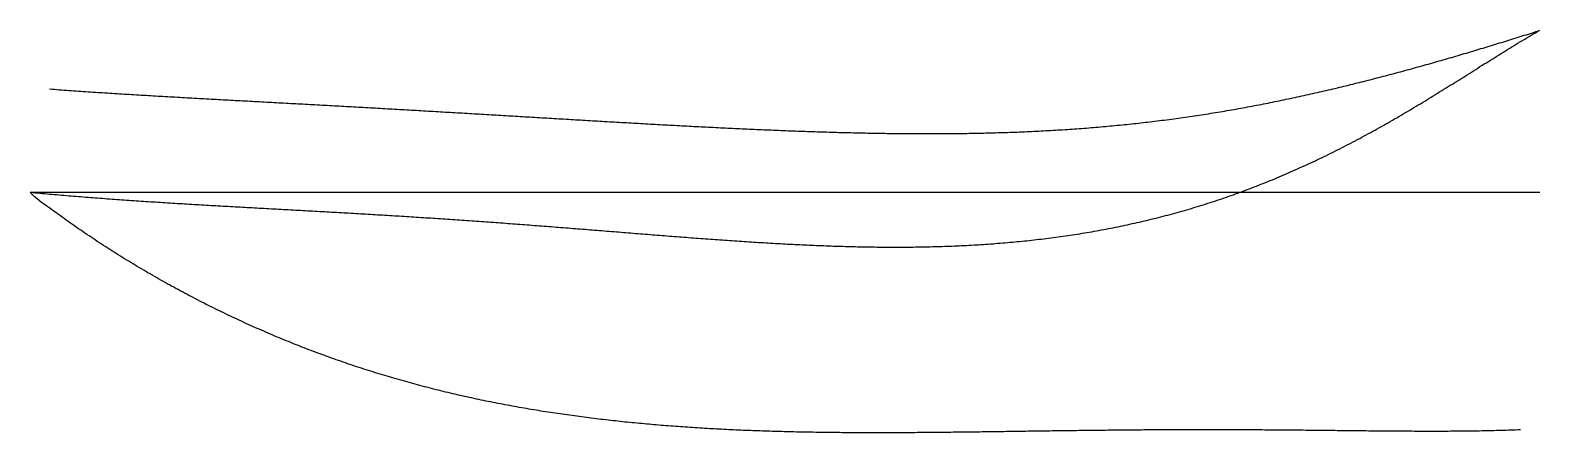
# Model space of a CAD drawing. Header units: millimetres. Extents: x 0 to 931, y -148 to 100.
import ezdxf

# ---------------------------------------------------------------- set-up
doc = ezdxf.new("R2010")
doc.units = ezdxf.units.MM

msp = doc.modelspace()

# ---------------------------------------------------------------- linework, layer by layer
for points in [[(0, 0.193869), (11.87663, -0.886329), (23.75863, -1.902811), (35.6455, -2.858534), (47.53657, -3.758878), (59.43138, -4.607487), (71.32924, -5.411597), (83.22977, -6.175116), (95.13237, -6.905774), (107.0367, -7.608037), (118.9423, -8.289216), (130.8488, -8.95435), (142.7559, -9.609763), (154.6632, -10.26088), (166.5704, -10.91273), (178.4774, -11.5708), (190.3837, -12.23873), (202.2892, -12.92161), (214.1937, -13.62173), (226.0968, -14.34333), (237.9986, -15.08747), (249.8987, -15.85703), (261.7972, -16.65199), (273.6939, -17.47349), (285.5888, -18.32056), (297.482, -19.19227), (309.3735, -20.08682), (321.2635, -21.001), (333.1523, -21.93228), (345.0402, -22.87512), (356.9274, -23.82622), (368.8146, -24.77787), (380.7021, -25.72596), (392.5906, -26.66082), (404.4804, -27.57746), (416.3725, -28.4646), (428.2671, -29.3163), (440.1649, -30.12004), (452.0664, -30.86886), (463.9719, -31.55189), (475.8817, -32.15625), (487.796, -32.67305), (499.7147, -33.08854), (511.6375, -33.39358), (523.5638, -33.57386), (535.4927, -33.62016), (547.4232, -33.51793), (559.3537, -33.25807), (571.2822, -32.8261), (583.2065, -32.21332), (595.1239, -31.40562), (607.0314, -30.39496), (618.9251, -29.16793), (630.8015, -27.71762), (642.6557, -26.03167), (654.4836, -24.10454), (666.2795, -21.92538), (678.0387, -19.4904), (689.7549, -16.79077), (701.423, -13.82476), (713.0366, -10.58608), (724.5907, -7.075433), (736.0787, -3.289594), (747.4963, 0.768021), (758.8377, 5.097017), (770.0994, 9.690878), (781.2771, 14.54518), (792.369, 19.65001), (803.3726, 24.99673), (814.2886, 30.57101), (825.1175, 36.36), (835.8636, 42.34334), (846.5306, 48.50392), (857.129, 54.81297), (867.6659, 61.24855), (878.1603, 67.77016), (888.6246, 74.3492), (899.0888, 80.92763), (909.5901, 87.44322), (920.1276, 93.8742), (930.7453, 100.1367)], [(11.91412, 63.89765, -146.3171), (23.80489, 63.0257, -146.7229), (35.7007, 62.20463, -146.996), (47.60012, 61.42723, -147.1597), (59.50193, 60.68355, -147.2355), (71.40559, 59.97033, -147.2414), (83.3103, 59.27689, -147.1953), (95.21601, 58.60404, -147.1103), (107.1221, 57.94009, -147.0017), (119.0288, 57.28929, -146.8778), (130.9355, 56.6393, -146.7519), (142.8426, 55.99685, -146.6281), (154.7496, 55.34956, -146.5175), (166.6568, 54.70558, -146.4212), (178.5636, 54.05316, -146.348), (190.4706, 53.40096, -146.2963), (202.3771, 52.73848, -146.2729), (214.2836, 52.07413, -146.2744), (226.1896, 51.39909, -146.3053), (238.0955, 50.7211, -146.3609), (250.0008, 50.03327, -146.4437), (261.906, 49.34244, -146.5479), (273.8107, 48.64363, -146.6741), (285.7152, 47.94294, -146.8162), (297.6195, 47.23699, -146.9725), (309.5238, 46.53151, -147.1369), (321.4279, 45.82419, -147.3061), (333.3323, 45.12097, -147.4735), (345.2369, 44.41993, -147.6351), (357.142, 43.72792, -147.7834), (369.0476, 43.04259, -147.914), (380.954, 42.37254, -148.0188), (392.8611, 41.71413, -148.0933), (404.7694, 41.0785, -148.1283), (416.6784, 40.45994, -148.12), (428.5887, 39.87286, -148.058), (440.4997, 39.3088, -147.9393), (452.4119, 38.78612, -147.7519), (464.3243, 38.29297, -147.4947), (476.2373, 37.85191, -147.1522), (488.1499, 37.44794, -146.7279), (500.0618, 37.10828, -146.2025), (511.9722, 36.8136, -145.5824), (523.8798, 36.59664, -144.8454), (535.7841, 36.43328, -144.0009), (547.6826, 36.36214, -143.0236), (559.575, 36.35388, -141.9263), (571.4574, 36.45326, -140.6807), (583.3301, 36.62528, -139.3028), (595.187, 36.92088, -137.7612), (607.0295, 37.299, -136.0758), (618.8487, 37.8164, -134.2126), (630.6477, 38.42568, -132.1937), (642.4143, 39.18843, -129.9842), (654.1537, 40.05126, -127.6091), (665.8504, 41.07856, -125.0321), (677.5122, 42.21202, -122.2811), (689.1204, 43.51607, -119.3197), (700.6855, 44.92944, -116.1775), (712.1868, 46.51328, -112.8198), (723.6372, 48.20629, -109.2762), (735.0149, 50.06305, -105.5154), (746.3347, 52.0256, -101.5651), (757.5755, 54.13936, -97.39855), (768.7523, 56.35285, -93.03987), (779.8533, 58.68509, -88.47574), (790.8862, 61.10799, -83.71771), (801.8416, 63.63382, -78.75573), (812.7254, 66.24154, -73.59712), (823.5317, 68.93531, -68.23536), (834.2634, 71.702, -62.67322), (844.9187, 74.53758, -56.90706), (855.4968, 77.43741, -50.93521), (866, 80.38917, -44.75603), (876.4237, 83.39711, -38.36381), (886.7742, 86.44037, -31.75814), (897.0427, 89.53263, -24.92984), (907.2401, 92.64337, -17.87895), (917.3523, 95.79577, -10.59191), (927.3994, 98.95532, -3.078719), (930.7453, 100.1367)], [(930.745269, 0, 0.193869), (918.868639, 0, -0.886329), (906.986639, 0, -1.902811), (895.099769, 0, -2.858534), (883.208699, 0, -3.758878), (871.313889, 0, -4.607487), (859.416029, 0, -5.411597), (847.515499, 0, -6.175116), (835.612899, 0, -6.905774), (823.708569, 0, -7.608037), (811.802969, 0, -8.289216), (799.896469, 0, -8.95435), (787.989369, 0, -9.609763), (776.082069, 0, -10.26088), (764.174869, 0, -10.91273), (752.267869, 0, -11.5708), (740.361569, 0, -12.23873), (728.456069, 0, -12.92161), (716.551569, 0, -13.62173), (704.648469, 0, -14.34333), (692.746669, 0, -15.08747), (680.846569, 0, -15.85703), (668.948069, 0, -16.65199), (657.051369, 0, -17.47349), (645.156469, 0, -18.32056), (633.263269, 0, -19.19227), (621.371769, 0, -20.08682), (609.481769, 0, -21.001), (597.592969, 0, -21.93228), (585.705069, 0, -22.87512), (573.817869, 0, -23.82622), (561.930669, 0, -24.77787), (550.043169, 0, -25.72596), (538.154669, 0, -26.66082), (526.264869, 0, -27.57746), (514.372769, 0, -28.4646), (502.478169, 0, -29.3163), (490.580369, 0, -30.12004), (478.678869, 0, -30.86886), (466.773369, 0, -31.55189), (454.863569, 0, -32.15625), (442.949269, 0, -32.67305), (431.030569, 0, -33.08854), (419.107769, 0, -33.39358), (407.181469, 0, -33.57386), (395.252569, 0, -33.62016), (383.322069, 0, -33.51793), (371.391569, 0, -33.25807), (359.463069, 0, -32.8261), (347.538769, 0, -32.21332), (335.621369, 0, -31.40562), (323.713869, 0, -30.39496), (311.820169, 0, -29.16793), (299.943769, 0, -27.71762), (288.089569, 0, -26.03167), (276.261669, 0, -24.10454), (264.465769, 0, -21.92538), (252.706569, 0, -19.4904), (240.990369, 0, -16.79077), (229.322269, 0, -13.82476), (217.708669, 0, -10.58608), (206.154569, 0, -7.075433), (194.666569, 0, -3.289594), (183.248969, 0, 0.768021), (171.907569, 0, 5.097017), (160.645869, 0, 9.690878), (149.468169, 0, 14.54518), (138.376269, 0, 19.65001), (127.372669, 0, 24.99673), (116.456669, 0, 30.57101), (105.627769, 0, 36.36), (94.881669, 0, 42.34334), (84.214669, 0, 48.50392), (73.616269, 0, 54.81297), (63.079369, 0, 61.24855), (52.584969, 0, 67.77016), (42.120669, 0, 74.3492), (31.656469, 0, 80.92763), (21.155169, 0, 87.44322), (10.617669, 0, 93.8742), (-0.000031, 0, 100.1367)], [(918.831149, -146.3171, 63.89765), (906.940379, -146.7229, 63.0257), (895.044569, -146.996, 62.20463), (883.145149, -147.1597, 61.42723), (871.243339, -147.2355, 60.68355), (859.339679, -147.2414, 59.97033), (847.434969, -147.1953, 59.27689), (835.529259, -147.1103, 58.60404), (823.623169, -147.0017, 57.94009), (811.716469, -146.8778, 57.28929), (799.809769, -146.7519, 56.6393), (787.902669, -146.6281, 55.99685), (775.995669, -146.5175, 55.34956), (764.088469, -146.4212, 54.70558), (752.181669, -146.348, 54.05316), (740.274669, -146.2963, 53.40096), (728.368169, -146.2729, 52.73848), (716.461669, -146.2744, 52.07413), (704.555669, -146.3053, 51.39909), (692.649769, -146.3609, 50.7211), (680.744469, -146.4437, 50.03327), (668.839269, -146.5479, 49.34244), (656.934569, -146.6741, 48.64363), (645.030069, -146.8162, 47.94294), (633.125769, -146.9725, 47.23699), (621.221469, -147.1369, 46.53151), (609.317369, -147.3061, 45.82419), (597.412969, -147.4735, 45.12097), (585.508369, -147.6351, 44.41993), (573.603269, -147.7834, 43.72792), (561.697669, -147.914, 43.04259), (549.791269, -148.0188, 42.37254), (537.884169, -148.0933, 41.71413), (525.975869, -148.1283, 41.0785), (514.066869, -148.12, 40.45994), (502.156569, -148.058, 39.87286), (490.245569, -147.9393, 39.3088), (478.333369, -147.7519, 38.78612), (466.420969, -147.4947, 38.29297), (454.507969, -147.1522, 37.85191), (442.595369, -146.7279, 37.44794), (430.683469, -146.2025, 37.10828), (418.773069, -145.5824, 36.8136), (406.865469, -144.8454, 36.59664), (394.961169, -144.0009, 36.43328), (383.062669, -143.0236, 36.36214), (371.170269, -141.9263, 36.35388), (359.287869, -140.6807, 36.45326), (347.415169, -139.3028, 36.62528), (335.558269, -137.7612, 36.92088), (323.715769, -136.0758, 37.299), (311.896569, -134.2126, 37.8164), (300.097569, -132.1937, 38.42568), (288.330969, -129.9842, 39.18843), (276.591569, -127.6091, 40.05126), (264.894869, -125.0321, 41.07856), (253.233069, -122.2811, 42.21202), (241.624869, -119.3197, 43.51607), (230.059769, -116.1775, 44.92944), (218.558469, -112.8198, 46.51328), (207.108069, -109.2762, 48.20629), (195.730369, -105.5154, 50.06305), (184.410569, -101.5651, 52.0256), (173.169769, -97.39855, 54.13936), (161.992969, -93.03987, 56.35285), (150.891969, -88.47574, 58.68509), (139.859069, -83.71771, 61.10799), (128.903669, -78.75573, 63.63382), (118.019869, -73.59712, 66.24154), (107.213569, -68.23536, 68.93531), (96.481869, -62.67322, 71.702), (85.826569, -56.90706, 74.53758), (75.248469, -50.93521, 77.43741), (64.745269, -44.75603, 80.38917), (54.321569, -38.36381, 83.39711), (43.971069, -31.75814, 86.44037), (33.702569, -24.92984, 89.53263), (23.505169, -17.87895, 92.64337), (13.392969, -10.59191, 95.79577), (3.345869, -3.078719, 98.95532), (-0.000031, 0, 100.1367)], [(930.745269, 0, 0.193869), (918.868639, 0, -0.886329), (906.986639, 0, -1.902811), (895.099769, 0, -2.858534), (883.208699, 0, -3.758878), (871.313889, 0, -4.607487), (859.416029, 0, -5.411597), (847.515499, 0, -6.175116), (835.612899, 0, -6.905774), (823.708569, 0, -7.608037), (811.802969, 0, -8.289216), (799.896469, 0, -8.95435), (787.989369, 0, -9.609763), (776.082069, 0, -10.26088), (764.174869, 0, -10.91273), (752.267869, 0, -11.5708), (740.361569, 0, -12.23873), (728.456069, 0, -12.92161), (716.551569, 0, -13.62173), (704.648469, 0, -14.34333), (692.746669, 0, -15.08747), (680.846569, 0, -15.85703), (668.948069, 0, -16.65199), (657.051369, 0, -17.47349), (645.156469, 0, -18.32056), (633.263269, 0, -19.19227), (621.371769, 0, -20.08682), (609.481769, 0, -21.001), (597.592969, 0, -21.93228), (585.705069, 0, -22.87512), (573.817869, 0, -23.82622), (561.930669, 0, -24.77787), (550.043169, 0, -25.72596), (538.154669, 0, -26.66082), (526.264869, 0, -27.57746), (514.372769, 0, -28.4646), (502.478169, 0, -29.3163), (490.580369, 0, -30.12004), (478.678869, 0, -30.86886), (466.773369, 0, -31.55189), (454.863569, 0, -32.15625), (442.949269, 0, -32.67305), (431.030569, 0, -33.08854), (419.107769, 0, -33.39358), (407.181469, 0, -33.57386), (395.252569, 0, -33.62016), (383.322069, 0, -33.51793), (371.391569, 0, -33.25807), (359.463069, 0, -32.8261), (347.538769, 0, -32.21332), (335.621369, 0, -31.40562), (323.713869, 0, -30.39496), (311.820169, 0, -29.16793), (299.943769, 0, -27.71762), (288.089569, 0, -26.03167), (276.261669, 0, -24.10454), (264.465769, 0, -21.92538), (252.706569, 0, -19.4904), (240.990369, 0, -16.79077), (229.322269, 0, -13.82476), (217.708669, 0, -10.58608), (206.154569, 0, -7.075433), (194.666569, 0, -3.289594), (183.248969, 0, 0.768021), (171.907569, 0, 5.097017), (160.645869, 0, 9.690878), (149.468169, 0, 14.54518), (138.376269, 0, 19.65001), (127.372669, 0, 24.99673), (116.456669, 0, 30.57101), (105.627769, 0, 36.36), (94.881669, 0, 42.34334), (84.214669, 0, 48.50392), (73.616269, 0, 54.81297), (63.079369, 0, 61.24855), (52.584969, 0, 67.77016), (42.120669, 0, 74.3492), (31.656469, 0, 80.92763), (21.155169, 0, 87.44322), (10.617669, 0, 93.8742), (-0.000031, 0, 100.1367)], [(918.831149, -146.3171, 63.89765), (906.940379, -146.7229, 63.0257), (895.044569, -146.996, 62.20463), (883.145149, -147.1597, 61.42723), (871.243339, -147.2355, 60.68355), (859.339679, -147.2414, 59.97033), (847.434969, -147.1953, 59.27689), (835.529259, -147.1103, 58.60404), (823.623169, -147.0017, 57.94009), (811.716469, -146.8778, 57.28929), (799.809769, -146.7519, 56.6393), (787.902669, -146.6281, 55.99685), (775.995669, -146.5175, 55.34956), (764.088469, -146.4212, 54.70558), (752.181669, -146.348, 54.05316), (740.274669, -146.2963, 53.40096), (728.368169, -146.2729, 52.73848), (716.461669, -146.2744, 52.07413), (704.555669, -146.3053, 51.39909), (692.649769, -146.3609, 50.7211), (680.744469, -146.4437, 50.03327), (668.839269, -146.5479, 49.34244), (656.934569, -146.6741, 48.64363), (645.030069, -146.8162, 47.94294), (633.125769, -146.9725, 47.23699), (621.221469, -147.1369, 46.53151), (609.317369, -147.3061, 45.82419), (597.412969, -147.4735, 45.12097), (585.508369, -147.6351, 44.41993), (573.603269, -147.7834, 43.72792), (561.697669, -147.914, 43.04259), (549.791269, -148.0188, 42.37254), (537.884169, -148.0933, 41.71413), (525.975869, -148.1283, 41.0785), (514.066869, -148.12, 40.45994), (502.156569, -148.058, 39.87286), (490.245569, -147.9393, 39.3088), (478.333369, -147.7519, 38.78612), (466.420969, -147.4947, 38.29297), (454.507969, -147.1522, 37.85191), (442.595369, -146.7279, 37.44794), (430.683469, -146.2025, 37.10828), (418.773069, -145.5824, 36.8136), (406.865469, -144.8454, 36.59664), (394.961169, -144.0009, 36.43328), (383.062669, -143.0236, 36.36214), (371.170269, -141.9263, 36.35388), (359.287869, -140.6807, 36.45326), (347.415169, -139.3028, 36.62528), (335.558269, -137.7612, 36.92088), (323.715769, -136.0758, 37.299), (311.896569, -134.2126, 37.8164), (300.097569, -132.1937, 38.42568), (288.330969, -129.9842, 39.18843), (276.591569, -127.6091, 40.05126), (264.894869, -125.0321, 41.07856), (253.233069, -122.2811, 42.21202), (241.624869, -119.3197, 43.51607), (230.059769, -116.1775, 44.92944), (218.558469, -112.8198, 46.51328), (207.108069, -109.2762, 48.20629), (195.730369, -105.5154, 50.06305), (184.410569, -101.5651, 52.0256), (173.169769, -97.39855, 54.13936), (161.992969, -93.03987, 56.35285), (150.891969, -88.47574, 58.68509), (139.859069, -83.71771, 61.10799), (128.903669, -78.75573, 63.63382), (118.019869, -73.59712, 66.24154), (107.213569, -68.23536, 68.93531), (96.481869, -62.67322, 71.702), (85.826569, -56.90706, 74.53758), (75.248469, -50.93521, 77.43741), (64.745269, -44.75603, 80.38917), (54.321569, -38.36381, 83.39711), (43.971069, -31.75814, 86.44037), (33.702569, -24.92984, 89.53263), (23.505169, -17.87895, 92.64337), (13.392969, -10.59191, 95.79577), (3.345869, -3.078719, 98.95532), (-0.000031, 0, 100.1367)]]:
    msp.add_spline(points, degree=3)

doc.saveas('drawing.dxf')
